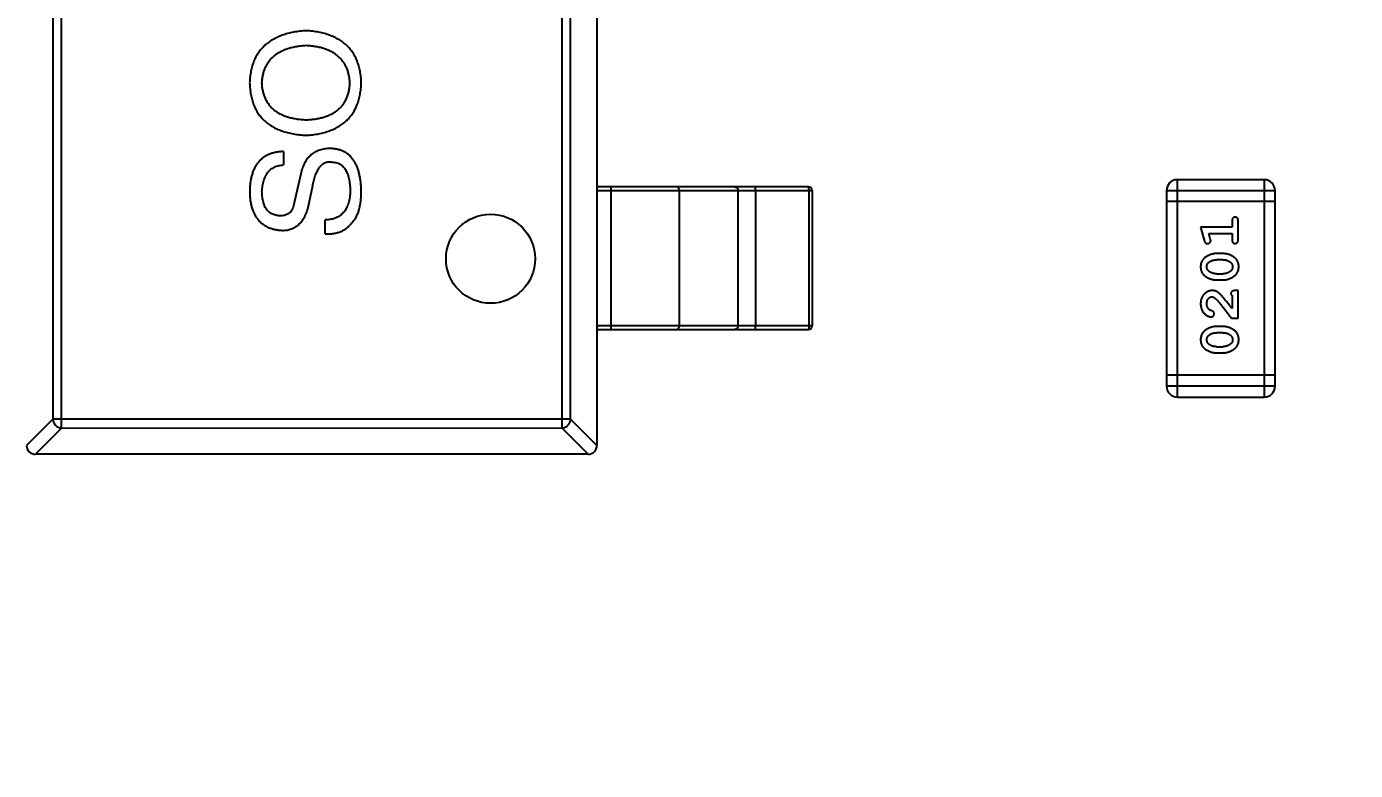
# Model space of a CAD drawing. Header units: millimetres. Extents: x 0 to 297, y 0 to 210.
# Drawn here: x 231.01 to 234.738, y 106.084 to 108.171 of the extents above; entities that cross this region are included whole.
import ezdxf

# ---------------------------------------------------------------- set-up
doc = ezdxf.new("R2010")
doc.units = ezdxf.units.MM
doc.header["$PDMODE"] = 3
doc.header["$PDSIZE"] = 8
doc.linetypes.add('solid', pattern=[0])
doc.layers.get('0').update_dxf_attribs({"linetype": 'CONTINUOUS'})
doc.layers.get('Defpoints').update_dxf_attribs({"linetype": 'CONTINUOUS'})
doc.layers.add('100', color=1, linetype='solid')
doc.styles.get("Standard").update_dxf_attribs({"font": 'txt', "width": 0.8})
doc.dimstyles.new('X0_5', dxfattribs={"dimscale": 0.5, "dimtxt": 2, "dimasz": 2, "dimexe": 1, "dimexo": 1, "dimgap": 0.5, "dimtad": 1, "dimtoh": 1, "dimzin": 0, "dimdsep": 46, "dimtxsty": 'STANDARD', "dimcen": 0, "dimclrd": 256, "dimclrt": 256, "dimadec": 0, "dimazin": 0, "dimtp": 0.1, "dimtm": 0.1, "dimtfac": 1, "dimtofl": 0, "dimtmove": 0, "dimatfit": 3, "dimfxl": 1, "dimtolj": 1, "dimtzin": 0, "dimarcsym": 0})

# ---------------------------------------------------------------- blocks, each defined once
blk = doc.blocks.new('*D11')
at = {"layer": '100', "color": 0, "lineweight": -2}
for p, q in [((231.8555, 141.871), (241.8371, 141.871)), ((231.8637, 81.871), (241.8371, 81.871))]:
    blk.add_line(p, q, dxfattribs=at)
at = {"layer": '100', "lineweight": -2}
blk.add_line((241.3371, 140.371), (241.3371, 83.371), dxfattribs=at)
at = {"layer": '100'}
for points in [[(241.5871, 140.371), (241.0871, 140.371), (241.3371, 141.871)], [(241.0871, 83.371), (241.5871, 83.371), (241.3371, 81.871)]]:
    blk.add_solid(points, dxfattribs=at)
at = {"layer": 'Defpoints', "color": 0}
for p in [(231.3555, 141.871), (231.3637, 81.871), (241.3371, 81.871)]:
    blk.add_point(p, dxfattribs=at)
at = {"layer": '100', "insert": (240.3371, 111.871), "char_height": 1.5, "attachment_point": 5, "rotation": 90}
blk.add_mtext('\\A1;60.00', dxfattribs=at)

msp = doc.modelspace()

# ---------------------------------------------------------------- linework, layer by layer
at = {"color": 7, "linetype": 'Continuous'}
for p, q in [((232.6101, 109.9461), (232.6104, 106.9961)), ((231.1088, 107.0447), (231.1084, 109.8971)), ((232.5117, 109.8972), (232.5121, 107.0449)), ((231.0839, 109.8725), (231.0842, 107.0692)), ((232.5366, 107.0694), (232.5362, 109.8727)), ((231.7313, 107.8203), (231.7313, 107.7826)), ((231.7805, 107.7613), (231.7609, 107.676)), ((231.8002, 107.6629), (231.8133, 107.7252)), ((234.4822, 107.7412), (234.2384, 107.7412)), ((234.2384, 107.1316), (234.2384, 107.7412)), ((234.4822, 107.7412), (234.4823, 107.1316)), ((233.2038, 107.7212), (232.6103, 107.7211)), ((232.6103, 107.7111), (233.2138, 107.7112)), ((232.6493, 107.7211), (232.6494, 107.3211)), ((232.842, 107.3311), (232.842, 107.7111)), ((233.0061, 107.3311), (233.006, 107.7111)), ((233.0548, 107.7111), (233.0549, 107.3311)), ((233.2043, 107.7112), (233.2043, 107.3312)), ((233.2138, 107.7112), (233.2138, 107.3312)), ((234.2079, 107.7107), (234.5127, 107.7107)), ((234.2079, 107.7107), (234.2079, 107.1621)), ((234.5127, 107.1621), (234.5127, 107.7107)), ((234.5127, 107.6803), (234.2079, 107.6802)), ((231.8477, 107.5891), (231.8477, 107.6285)), ((234.3918, 107.6252), (234.3918, 107.6079)), ((234.4091, 107.5733), (234.4091, 107.6252)), ((234.3918, 107.6079), (234.3037, 107.6079)), ((234.3037, 107.6079), (234.3135, 107.5713)), ((234.3268, 107.5906), (234.3918, 107.5906)), ((234.3309, 107.5755), (234.3268, 107.5906)), ((234.3918, 107.5906), (234.3918, 107.5733)), ((234.366, 107.5339), (234.3483, 107.5339)), ((234.3658, 107.5166), (234.3486, 107.5166)), ((234.3486, 107.4773), (234.3658, 107.4773)), ((234.3483, 107.46), (234.366, 107.46)), ((234.4091, 107.4301), (234.4012, 107.4301)), ((234.4091, 107.353), (234.4091, 107.4301)), ((234.3918, 107.4159), (234.3918, 107.3798)), ((234.3902, 107.353), (234.4091, 107.353)), ((233.2138, 107.3312), (232.6104, 107.3311)), ((232.6104, 107.3211), (233.2038, 107.3212)), ((234.3661, 107.3294), (234.3483, 107.3294)), ((234.3658, 107.3121), (234.3486, 107.3121)), ((234.3483, 107.2555), (234.3661, 107.2555)), ((234.3486, 107.2728), (234.3658, 107.2728)), ((234.5127, 107.1926), (234.2079, 107.1925)), ((234.5127, 107.1621), (234.2079, 107.1621)), ((234.2384, 107.1316), (234.4823, 107.1316)), ((231.0842, 107.0692), (231.0104, 106.9954)), ((232.5366, 107.0694), (231.0842, 107.0692)), ((232.6104, 106.9956), (232.5366, 107.0694)), ((231.035, 106.9709), (231.1088, 107.0447)), ((231.1088, 107.0447), (232.5121, 107.0449)), ((232.5121, 107.0449), (232.5859, 106.9711)), ((232.5854, 106.9711), (231.0354, 106.9709))]:
    msp.add_line(p, q, dxfattribs=at)
msp.add_circle((232.312, 107.5194), 0.125, dxfattribs=at)
for centre, radius, start, end in [((234.2384, 107.7107), 0.0305, 90.0074, 180.0074), ((234.4822, 107.7107), 0.0305, 0.0074, 90.0074), ((233.2038, 107.7112), 0.01, 0.0074, 90.0074), ((233.2038, 107.3312), 0.01, 270.0074, 0.0074), ((234.2384, 107.1621), 0.0305, 180.0074, 270.0074), ((234.4823, 107.1621), 0.0305, 270.0074, 0.0074), ((231.0354, 106.9959), 0.025, 180.0074, 270.0074), ((232.5854, 106.9961), 0.025, 270.0074, 0.0074)]:
    msp.add_arc(centre, radius, start, end, dxfattribs=at)
for points, knots in [([(231.7952, 108.1591), (231.789, 108.1586), (231.7768, 108.1577), (231.7593, 108.1549), (231.7429, 108.1512), (231.7277, 108.1465), (231.7136, 108.1409), (231.7007, 108.1342), (231.6889, 108.1265), (231.6783, 108.1179), (231.6689, 108.1082), (231.6606, 108.0976), (231.6536, 108.0859), (231.6477, 108.0733), (231.6431, 108.0596), (231.6395, 108.045), (231.6371, 108.0294), (231.6365, 108.0187), (231.6362, 108.0132)], [0, 0, 0, 0, 0.077567, 0.150676, 0.219857, 0.285465, 0.347921, 0.407823, 0.465422, 0.52175, 0.577087, 0.632521, 0.688224, 0.745558, 0.804966, 0.866649, 0.931596, 1, 1, 1, 1]), ([(231.9493, 108.0132), (231.949, 108.0187), (231.9485, 108.0295), (231.9461, 108.045), (231.9427, 108.0596), (231.9381, 108.0733), (231.9324, 108.0859), (231.9256, 108.0976), (231.9176, 108.1082), (231.9085, 108.1179), (231.8982, 108.1266), (231.8868, 108.1342), (231.8743, 108.1409), (231.8606, 108.1465), (231.8459, 108.1512), (231.83, 108.1549), (231.813, 108.1577), (231.8013, 108.1586), (231.7952, 108.1591)], [0, 0, 0, 0, 0.069543, 0.135551, 0.198218, 0.258467, 0.316451, 0.372703, 0.428457, 0.483848, 0.539952, 0.597251, 0.656588, 0.718448, 0.783219, 0.851581, 0.92366, 1, 1, 1, 1]), ([(231.6706, 108.0132), (231.671, 108.0172), (231.6717, 108.0249), (231.6739, 108.0362), (231.6768, 108.0467), (231.6807, 108.0566), (231.6854, 108.0657), (231.6911, 108.0741), (231.6976, 108.0818), (231.705, 108.0888), (231.7132, 108.095), (231.7224, 108.1004), (231.7324, 108.1053), (231.7433, 108.1093), (231.7551, 108.1126), (231.7677, 108.1152), (231.7811, 108.1172), (231.7904, 108.1178), (231.7952, 108.1181)], [0, 0, 0, 0, 0.066185, 0.128757, 0.188826, 0.247016, 0.303201, 0.358331, 0.413554, 0.469092, 0.525618, 0.584057, 0.64487, 0.708721, 0.775674, 0.846303, 0.920903, 1, 1, 1, 1]), ([(231.7952, 108.1181), (231.7999, 108.1178), (231.8089, 108.1171), (231.822, 108.1152), (231.8343, 108.1126), (231.8457, 108.1094), (231.8563, 108.1053), (231.866, 108.1005), (231.875, 108.095), (231.883, 108.0888), (231.8902, 108.0818), (231.8965, 108.0741), (231.902, 108.0657), (231.9068, 108.0566), (231.9105, 108.0468), (231.9134, 108.0362), (231.9156, 108.025), (231.9162, 108.0172), (231.9165, 108.0132)], [0, 0, 0, 0, 0.077942, 0.152007, 0.221727, 0.288073, 0.351, 0.411526, 0.469701, 0.526016, 0.581668, 0.637084, 0.692684, 0.749573, 0.808409, 0.869306, 0.932836, 1, 1, 1, 1]), ([(231.6362, 108.0132), (231.6365, 108.0075), (231.637, 107.9965), (231.6392, 107.9806), (231.6425, 107.9657), (231.6471, 107.9518), (231.6529, 107.9389), (231.6599, 107.927), (231.6681, 107.9161), (231.6775, 107.9064), (231.6881, 107.8976), (231.6999, 107.8899), (231.7129, 107.8832), (231.7271, 107.8777), (231.7424, 107.873), (231.759, 107.8695), (231.7767, 107.8669), (231.7889, 107.866), (231.7953, 107.8656)], [0, 0, 0, 0, 0.069152, 0.134813, 0.197211, 0.256568, 0.314021, 0.370015, 0.425333, 0.480469, 0.536197, 0.593559, 0.65308, 0.715045, 0.780396, 0.8495, 0.922535, 1, 1, 1, 1]), ([(231.7952, 107.9083), (231.7904, 107.9085), (231.781, 107.909), (231.7674, 107.9108), (231.7546, 107.9132), (231.7427, 107.9164), (231.7318, 107.9204), (231.7217, 107.9251), (231.7125, 107.9306), (231.7042, 107.9367), (231.6968, 107.9437), (231.6903, 107.9515), (231.6847, 107.9599), (231.6801, 107.9691), (231.6763, 107.9791), (231.6735, 107.9898), (231.6715, 108.0012), (231.6709, 108.0091), (231.6706, 108.0132)], [0, 0, 0, 0, 0.079527, 0.154518, 0.225493, 0.292262, 0.355914, 0.416367, 0.47473, 0.531171, 0.586124, 0.640791, 0.696133, 0.751962, 0.809861, 0.870342, 0.93333, 1, 1, 1, 1]), ([(231.9165, 108.0132), (231.9163, 108.0091), (231.9158, 108.0012), (231.9138, 107.9898), (231.911, 107.9791), (231.9074, 107.9691), (231.9028, 107.96), (231.8974, 107.9515), (231.8911, 107.9438), (231.8838, 107.9368), (231.8758, 107.9306), (231.8669, 107.9251), (231.857, 107.9205), (231.8464, 107.9164), (231.8348, 107.9132), (231.8224, 107.9108), (231.8091, 107.909), (231.7999, 107.9085), (231.7952, 107.9083)], [0, 0, 0, 0, 0.06765, 0.131591, 0.192902, 0.251442, 0.307964, 0.363592, 0.418442, 0.47374, 0.529963, 0.587768, 0.647917, 0.710953, 0.777434, 0.847168, 0.921622, 1, 1, 1, 1]), ([(231.7953, 107.8656), (231.8013, 107.8661), (231.813, 107.8671), (231.83, 107.8698), (231.8459, 107.8736), (231.8607, 107.8783), (231.8744, 107.884), (231.8869, 107.8907), (231.8983, 107.8985), (231.9085, 107.9073), (231.9176, 107.9171), (231.9256, 107.9278), (231.9324, 107.9396), (231.9382, 107.9524), (231.9427, 107.9662), (231.9461, 107.981), (231.9485, 107.9968), (231.949, 108.0076), (231.9493, 108.0132)], [0, 0, 0, 0, 0.075921, 0.147605, 0.21565, 0.280144, 0.341762, 0.400894, 0.458022, 0.514147, 0.569605, 0.625256, 0.681857, 0.740217, 0.800617, 0.86368, 0.930079, 1, 1, 1, 1]), ([(231.7313, 107.8203), (231.7275, 107.8201), (231.72, 107.8196), (231.7092, 107.8179), (231.6991, 107.8154), (231.6898, 107.812), (231.6811, 107.8077), (231.6733, 107.8025), (231.6662, 107.7965), (231.6598, 107.7896), (231.6543, 107.7818), (231.6494, 107.7732), (231.6453, 107.7637), (231.642, 107.7534), (231.6394, 107.7422), (231.6375, 107.7302), (231.6364, 107.7173), (231.6363, 107.7084), (231.6363, 107.7039)], [0, 0, 0, 0, 0.067746, 0.131468, 0.192012, 0.249947, 0.305924, 0.360562, 0.415062, 0.46941, 0.524967, 0.582613, 0.642659, 0.706195, 0.77304, 0.844305, 0.919608, 1, 1, 1, 1]), ([(231.8625, 107.8285), (231.8598, 107.8284), (231.8546, 107.8284), (231.8469, 107.8276), (231.8397, 107.8262), (231.8328, 107.8244), (231.8263, 107.8221), (231.8202, 107.8191), (231.8144, 107.8157), (231.8091, 107.8117), (231.8041, 107.8073), (231.7996, 107.8023), (231.7954, 107.7967), (231.7917, 107.7906), (231.7883, 107.784), (231.7852, 107.7769), (231.7826, 107.7693), (231.7812, 107.764), (231.7805, 107.7613)], [0, 0, 0, 0, 0.069111, 0.134881, 0.198727, 0.259407, 0.319007, 0.377056, 0.434317, 0.491571, 0.548636, 0.606792, 0.666243, 0.727818, 0.791484, 0.858071, 0.927249, 1, 1, 1, 1]), ([(231.9494, 107.7105), (231.9492, 107.7152), (231.9488, 107.7243), (231.9475, 107.7375), (231.9455, 107.7498), (231.9429, 107.7613), (231.9397, 107.7719), (231.9358, 107.7815), (231.9314, 107.7903), (231.9262, 107.7982), (231.9205, 107.8052), (231.914, 107.8113), (231.907, 107.8164), (231.8993, 107.8207), (231.891, 107.824), (231.882, 107.8265), (231.8725, 107.828), (231.8659, 107.8283), (231.8625, 107.8285)], [0, 0, 0, 0, 0.08539, 0.165926, 0.241159, 0.312046, 0.378904, 0.441563, 0.500906, 0.55769, 0.612, 0.665045, 0.717904, 0.770385, 0.824307, 0.880048, 0.938483, 1, 1, 1, 1]), ([(231.6707, 107.7071), (231.6709, 107.7101), (231.6712, 107.7157), (231.6722, 107.724), (231.6737, 107.7317), (231.6756, 107.7388), (231.6779, 107.7454), (231.6806, 107.7515), (231.6838, 107.7571), (231.6874, 107.7621), (231.6914, 107.7666), (231.6959, 107.7705), (231.7007, 107.774), (231.706, 107.7767), (231.7117, 107.7791), (231.7179, 107.7808), (231.7245, 107.782), (231.729, 107.7824), (231.7313, 107.7826)], [0, 0, 0, 0, 0.080942, 0.15724, 0.229821, 0.297692, 0.36242, 0.423911, 0.482196, 0.539298, 0.594482, 0.64892, 0.70322, 0.758404, 0.815258, 0.874182, 0.93522, 1, 1, 1, 1]), ([(231.8133, 107.7252), (231.8139, 107.7281), (231.815, 107.7337), (231.8169, 107.7418), (231.8191, 107.7493), (231.8215, 107.7562), (231.8241, 107.7625), (231.8269, 107.7681), (231.83, 107.7732), (231.8332, 107.7776), (231.8367, 107.7814), (231.8404, 107.7847), (231.8444, 107.7873), (231.8486, 107.7892), (231.853, 107.7906), (231.8576, 107.7913), (231.8625, 107.7914), (231.8657, 107.791), (231.8674, 107.7908)], [0, 0, 0, 0, 0.0932, 0.181198, 0.26306, 0.339627, 0.41092, 0.477479, 0.538825, 0.596824, 0.650619, 0.702235, 0.751666, 0.79967, 0.847759, 0.896274, 0.946739, 1, 1, 1, 1]), ([(231.8674, 107.7908), (231.8694, 107.7907), (231.8733, 107.7905), (231.8789, 107.7892), (231.8842, 107.7876), (231.8891, 107.7852), (231.8936, 107.7823), (231.8977, 107.7787), (231.9015, 107.7746), (231.9048, 107.7698), (231.9079, 107.7645), (231.9105, 107.7585), (231.9127, 107.752), (231.9146, 107.7448), (231.916, 107.7371), (231.9172, 107.7287), (231.918, 107.7198), (231.9181, 107.7136), (231.9182, 107.7105)], [0, 0, 0, 0, 0.05617, 0.109836, 0.161504, 0.212099, 0.262487, 0.313111, 0.36568, 0.419737, 0.477556, 0.53817, 0.603387, 0.672532, 0.746929, 0.825941, 0.910245, 1, 1, 1, 1]), ([(231.6363, 107.7039), (231.6364, 107.6998), (231.6368, 107.692), (231.6382, 107.6805), (231.6403, 107.6699), (231.643, 107.6599), (231.6465, 107.6507), (231.6505, 107.6423), (231.6553, 107.6346), (231.6607, 107.6276), (231.6668, 107.6214), (231.6736, 107.6158), (231.6811, 107.6112), (231.6892, 107.6071), (231.698, 107.6039), (231.7074, 107.6015), (231.7175, 107.5997), (231.7245, 107.5992), (231.7281, 107.599)], [0, 0, 0, 0, 0.077604, 0.150579, 0.220083, 0.285578, 0.347594, 0.407359, 0.464757, 0.520774, 0.5761, 0.631449, 0.687327, 0.744836, 0.804268, 0.865895, 0.931164, 1, 1, 1, 1]), ([(231.7232, 107.6399), (231.7211, 107.64), (231.7171, 107.6401), (231.7113, 107.6408), (231.7059, 107.6422), (231.7008, 107.644), (231.6961, 107.6464), (231.6919, 107.6493), (231.688, 107.6528), (231.6845, 107.6567), (231.6814, 107.6612), (231.6787, 107.6662), (231.6764, 107.6718), (231.6744, 107.6778), (231.673, 107.6845), (231.6717, 107.6915), (231.671, 107.6992), (231.6708, 107.7044), (231.6707, 107.7071)], [0, 0, 0, 0, 0.06343, 0.124222, 0.181144, 0.236526, 0.290131, 0.343393, 0.396288, 0.450954, 0.506479, 0.565175, 0.627059, 0.692946, 0.76251, 0.836996, 0.915797, 1, 1, 1, 1]), ([(231.9182, 107.7105), (231.9181, 107.7072), (231.9179, 107.7009), (231.9169, 107.6918), (231.9154, 107.6832), (231.9133, 107.6753), (231.9108, 107.668), (231.9077, 107.6613), (231.9041, 107.6552), (231.8999, 107.6497), (231.8952, 107.6449), (231.89, 107.6407), (231.8843, 107.637), (231.8779, 107.6341), (231.8711, 107.6317), (231.8638, 107.63), (231.8559, 107.6288), (231.8505, 107.6286), (231.8477, 107.6285)], [0, 0, 0, 0, 0.079335, 0.15404, 0.224955, 0.291021, 0.353982, 0.414027, 0.47178, 0.527247, 0.581879, 0.636096, 0.691322, 0.747597, 0.806328, 0.867466, 0.932039, 1, 1, 1, 1]), ([(231.9232, 107.6203), (231.9253, 107.6226), (231.9296, 107.6274), (231.9349, 107.6359), (231.9394, 107.6454), (231.9431, 107.6562), (231.9459, 107.6681), (231.9479, 107.6812), (231.9491, 107.6954), (231.9493, 107.7053), (231.9494, 107.7105)], [0, 0, 0, 0, 0.09804, 0.200818, 0.309803, 0.427378, 0.554601, 0.691373, 0.839613, 1, 1, 1, 1]), ([(232.842, 107.7111), (232.842, 107.7124), (232.8415, 107.715), (232.8394, 107.7183), (232.8363, 107.7206), (232.8338, 107.7211), (232.8326, 107.7211)], [0, 0, 0, 0, 0.257168, 0.51015, 0.757191, 1, 1, 1, 1]), ([(232.9966, 107.7211), (232.9978, 107.7211), (233.0003, 107.7206), (233.0035, 107.7184), (233.0055, 107.715), (233.006, 107.7124), (233.006, 107.7111)], [0, 0, 0, 0, 0.242809, 0.48985, 0.742832, 1, 1, 1, 1]), ([(233.0548, 107.7111), (233.0548, 107.7118), (233.0548, 107.7131), (233.0548, 107.7149), (233.0547, 107.7166), (233.0547, 107.7181), (233.0546, 107.7192), (233.0545, 107.7199), (233.0545, 107.7204), (233.0545, 107.7207), (233.0544, 107.7209), (233.0544, 107.7211), (233.0543, 107.7211), (233.0543, 107.7211)], [0, 0, 0, 0, 0.193982, 0.380895, 0.552978, 0.703873, 0.827913, 0.878295, 0.920312, 0.953571, 0.977793, 0.992993, 1, 1, 1, 1]), ([(233.2038, 107.7212), (233.2038, 107.7212), (233.2038, 107.7211), (233.2039, 107.7209), (233.2039, 107.7207), (233.204, 107.7204), (233.204, 107.72), (233.2041, 107.7192), (233.2041, 107.7181), (233.2042, 107.7166), (233.2042, 107.7149), (233.2043, 107.7131), (233.2043, 107.7118), (233.2043, 107.7112)], [0, 0, 0, 0, 0.007007, 0.022207, 0.046429, 0.079688, 0.121705, 0.172087, 0.296127, 0.447022, 0.619105, 0.806018, 1, 1, 1, 1]), ([(231.7609, 107.676), (231.7604, 107.6732), (231.7595, 107.6678), (231.7569, 107.6604), (231.7536, 107.654), (231.7491, 107.6489), (231.7439, 107.6448), (231.7377, 107.6419), (231.7307, 107.6402), (231.7258, 107.64), (231.7232, 107.6399)], [0, 0, 0, 0, 0.148023, 0.281917, 0.403558, 0.517739, 0.629599, 0.744162, 0.865862, 1, 1, 1, 1]), ([(231.7281, 107.599), (231.7303, 107.599), (231.7346, 107.5991), (231.741, 107.5998), (231.747, 107.6011), (231.7529, 107.6029), (231.7584, 107.6051), (231.7637, 107.6079), (231.7686, 107.6112), (231.7732, 107.6149), (231.7776, 107.6192), (231.7818, 107.6239), (231.7855, 107.6292), (231.789, 107.635), (231.7923, 107.6412), (231.7952, 107.648), (231.798, 107.6552), (231.7994, 107.6603), (231.8002, 107.6629)], [0, 0, 0, 0, 0.063238, 0.123934, 0.183175, 0.240763, 0.297716, 0.35399, 0.41043, 0.466931, 0.525151, 0.585145, 0.647083, 0.711121, 0.778546, 0.84866, 0.922421, 1, 1, 1, 1]), ([(231.8477, 107.5891), (231.8518, 107.5891), (231.8598, 107.589), (231.8713, 107.5903), (231.8821, 107.5924), (231.892, 107.5959), (231.9011, 107.6003), (231.9093, 107.6059), (231.9168, 107.6125), (231.921, 107.6177), (231.9232, 107.6203)], [0, 0, 0, 0, 0.144278, 0.280018, 0.408467, 0.530887, 0.648749, 0.76463, 0.881475, 1, 1, 1, 1]), ([(234.4004, 107.6362), (234.3998, 107.6362), (234.3986, 107.6361), (234.3969, 107.6356), (234.3954, 107.6348), (234.3941, 107.6336), (234.393, 107.632), (234.3923, 107.6301), (234.3918, 107.6278), (234.3918, 107.6261), (234.3918, 107.6252)], [0, 0, 0, 0, 0.11517, 0.223509, 0.328254, 0.438012, 0.553651, 0.682263, 0.830856, 1, 1, 1, 1]), ([(234.4091, 107.6252), (234.409, 107.6261), (234.409, 107.6278), (234.4085, 107.6301), (234.4078, 107.632), (234.4067, 107.6336), (234.4054, 107.6348), (234.4039, 107.6356), (234.4022, 107.6361), (234.401, 107.6362), (234.4004, 107.6362)], [0, 0, 0, 0, 0.169012, 0.317488, 0.445429, 0.560977, 0.67065, 0.776666, 0.88492, 1, 1, 1, 1]), ([(234.332, 107.5701), (234.332, 107.5705), (234.3319, 107.5712), (234.3317, 107.5725), (234.3314, 107.5739), (234.3311, 107.575), (234.3309, 107.5755)], [0, 0, 0, 0, 0.183151, 0.413144, 0.682305, 1, 1, 1, 1]), ([(234.3135, 107.5713), (234.3138, 107.5704), (234.3143, 107.5689), (234.3151, 107.5668), (234.316, 107.5652), (234.3171, 107.564), (234.3182, 107.5632), (234.3196, 107.5626), (234.3211, 107.5623), (234.3222, 107.5623), (234.3227, 107.5622)], [0, 0, 0, 0, 0.187321, 0.344927, 0.475328, 0.579604, 0.674244, 0.773631, 0.882025, 1, 1, 1, 1]), ([(234.3227, 107.5622), (234.3233, 107.5623), (234.3246, 107.5623), (234.3263, 107.5628), (234.3279, 107.5635), (234.3293, 107.5645), (234.3305, 107.5657), (234.3314, 107.5671), (234.3319, 107.5686), (234.3319, 107.5696), (234.332, 107.5701)], [0, 0, 0, 0, 0.138815, 0.27042, 0.39836, 0.52875, 0.654955, 0.771147, 0.884581, 1, 1, 1, 1]), ([(234.3918, 107.5733), (234.3918, 107.5724), (234.3918, 107.5707), (234.3923, 107.5684), (234.393, 107.5664), (234.3941, 107.5648), (234.3955, 107.5637), (234.3969, 107.5629), (234.3986, 107.5623), (234.3998, 107.5623), (234.4004, 107.5623)], [0, 0, 0, 0, 0.169102, 0.317658, 0.446239, 0.563118, 0.671828, 0.776546, 0.884858, 1, 1, 1, 1]), ([(234.4004, 107.5623), (234.401, 107.5623), (234.4022, 107.5623), (234.4039, 107.5629), (234.4054, 107.5637), (234.4067, 107.5648), (234.4078, 107.5664), (234.4085, 107.5684), (234.409, 107.5707), (234.409, 107.5724), (234.4091, 107.5733)], [0, 0, 0, 0, 0.115051, 0.223278, 0.329269, 0.437893, 0.554681, 0.682591, 0.83103, 1, 1, 1, 1]), ([(234.3483, 107.5339), (234.3472, 107.5339), (234.3451, 107.5339), (234.3419, 107.5336), (234.3387, 107.533), (234.3356, 107.5324), (234.3326, 107.5314), (234.3296, 107.5303), (234.3266, 107.529), (234.3237, 107.5275), (234.321, 107.5259), (234.3184, 107.5243), (234.3161, 107.5227), (234.314, 107.521), (234.3122, 107.5193), (234.3105, 107.5176), (234.3091, 107.5158), (234.3075, 107.5135), (234.3059, 107.5103), (234.3046, 107.5061), (234.3038, 107.5016), (234.3037, 107.4984), (234.3037, 107.4968)], [0, 0, 0, 0, 0.049855, 0.099516, 0.148482, 0.19758, 0.246804, 0.296268, 0.346517, 0.397047, 0.446826, 0.49336, 0.537801, 0.579207, 0.617974, 0.654833, 0.689171, 0.722088, 0.786392, 0.853518, 0.924186, 1, 1, 1, 1]), ([(234.321, 107.4969), (234.321, 107.4975), (234.321, 107.4988), (234.3213, 107.5006), (234.3217, 107.5023), (234.3223, 107.5039), (234.323, 107.5053), (234.3239, 107.5067), (234.325, 107.508), (234.3258, 107.5087), (234.3263, 107.5091)], [0, 0, 0, 0, 0.138115, 0.270177, 0.397547, 0.520057, 0.63869, 0.757499, 0.878226, 1, 1, 1, 1]), ([(234.3263, 107.5091), (234.3271, 107.5097), (234.3287, 107.5109), (234.3312, 107.5124), (234.3338, 107.5137), (234.3366, 107.5148), (234.3394, 107.5156), (234.3424, 107.5162), (234.3454, 107.5166), (234.3475, 107.5166), (234.3486, 107.5166)], [0, 0, 0, 0, 0.125331, 0.248948, 0.371201, 0.494032, 0.616811, 0.742104, 0.868849, 1, 1, 1, 1]), ([(234.3658, 107.5166), (234.3668, 107.5166), (234.3689, 107.5165), (234.372, 107.5162), (234.3749, 107.5157), (234.3777, 107.5148), (234.3804, 107.5139), (234.3829, 107.5126), (234.3853, 107.5111), (234.3868, 107.51), (234.3875, 107.5094)], [0, 0, 0, 0, 0.135449, 0.266263, 0.393429, 0.516942, 0.639128, 0.758779, 0.879341, 1, 1, 1, 1]), ([(234.4106, 107.497), (234.4106, 107.4985), (234.4105, 107.5013), (234.4098, 107.5054), (234.4087, 107.5092), (234.4071, 107.5128), (234.4051, 107.5161), (234.4026, 107.5192), (234.3996, 107.522), (234.3962, 107.5244), (234.3926, 107.5266), (234.389, 107.5286), (234.3852, 107.5302), (234.3815, 107.5316), (234.3777, 107.5326), (234.3738, 107.5334), (234.3699, 107.5338), (234.3673, 107.5339), (234.366, 107.5339)], [0, 0, 0, 0, 0.067217, 0.131051, 0.19272, 0.252824, 0.312745, 0.373449, 0.436041, 0.501494, 0.567761, 0.632087, 0.695096, 0.757109, 0.817993, 0.878657, 0.939311, 1, 1, 1, 1]), ([(234.3875, 107.5094), (234.388, 107.509), (234.3889, 107.5082), (234.3901, 107.5068), (234.3911, 107.5054), (234.3919, 107.5039), (234.3926, 107.5023), (234.393, 107.5007), (234.3933, 107.4989), (234.3933, 107.4977), (234.3933, 107.4971)], [0, 0, 0, 0, 0.129853, 0.25607, 0.380154, 0.49978, 0.62208, 0.743277, 0.868791, 1, 1, 1, 1]), ([(234.3037, 107.4968), (234.3037, 107.4953), (234.3038, 107.4925), (234.3045, 107.4885), (234.3056, 107.4846), (234.3072, 107.481), (234.3093, 107.4777), (234.3118, 107.4747), (234.3147, 107.4719), (234.3181, 107.4694), (234.3217, 107.4672), (234.3254, 107.4653), (234.3291, 107.4637), (234.3329, 107.4623), (234.3367, 107.4613), (234.3405, 107.4605), (234.3444, 107.4601), (234.347, 107.46), (234.3483, 107.46)], [0, 0, 0, 0, 0.06692, 0.130834, 0.19258, 0.252759, 0.312631, 0.373411, 0.436359, 0.501894, 0.568244, 0.632472, 0.69556, 0.757163, 0.818592, 0.878885, 0.939235, 1, 1, 1, 1]), ([(234.3268, 107.4845), (234.3263, 107.485), (234.3254, 107.4858), (234.3242, 107.4871), (234.3232, 107.4885), (234.3224, 107.49), (234.3218, 107.4916), (234.3213, 107.4933), (234.321, 107.4951), (234.321, 107.4963), (234.321, 107.4969)], [0, 0, 0, 0, 0.13042, 0.256046, 0.378133, 0.498725, 0.620452, 0.742761, 0.869406, 1, 1, 1, 1]), ([(234.3486, 107.4773), (234.3475, 107.4773), (234.3454, 107.4774), (234.3424, 107.4777), (234.3394, 107.4783), (234.3366, 107.4791), (234.3339, 107.4801), (234.3314, 107.4813), (234.329, 107.4828), (234.3275, 107.484), (234.3268, 107.4845)], [0, 0, 0, 0, 0.135446, 0.266257, 0.393419, 0.517936, 0.639137, 0.758785, 0.879345, 1, 1, 1, 1]), ([(234.3881, 107.4849), (234.3873, 107.4843), (234.3857, 107.4831), (234.3831, 107.4816), (234.3805, 107.4802), (234.3778, 107.4792), (234.3749, 107.4783), (234.372, 107.4777), (234.3689, 107.4774), (234.3668, 107.4773), (234.3658, 107.4773)], [0, 0, 0, 0, 0.124927, 0.248361, 0.370889, 0.492583, 0.61616, 0.741472, 0.869044, 1, 1, 1, 1]), ([(234.366, 107.46), (234.3671, 107.46), (234.3692, 107.46), (234.3724, 107.4604), (234.3755, 107.4608), (234.3786, 107.4615), (234.3817, 107.4624), (234.3847, 107.4636), (234.3876, 107.4648), (234.3905, 107.4663), (234.3933, 107.4679), (234.3958, 107.4695), (234.3981, 107.4711), (234.4002, 107.4728), (234.4021, 107.4745), (234.4037, 107.4762), (234.4052, 107.4779), (234.4068, 107.4803), (234.4084, 107.4835), (234.4097, 107.4876), (234.4105, 107.4922), (234.4106, 107.4954), (234.4106, 107.497)], [0, 0, 0, 0, 0.049886, 0.09882, 0.148132, 0.19689, 0.246038, 0.295176, 0.345305, 0.395692, 0.445312, 0.491875, 0.535813, 0.577009, 0.616081, 0.652689, 0.687585, 0.720206, 0.785062, 0.85223, 0.923759, 1, 1, 1, 1]), ([(234.3933, 107.4971), (234.3933, 107.4964), (234.3933, 107.4952), (234.3931, 107.4934), (234.3926, 107.4917), (234.3921, 107.4901), (234.3913, 107.4886), (234.3904, 107.4873), (234.3893, 107.486), (234.3885, 107.4853), (234.3881, 107.4849)], [0, 0, 0, 0, 0.139844, 0.271849, 0.399162, 0.521619, 0.6402, 0.758957, 0.87828, 1, 1, 1, 1]), ([(234.3364, 107.4301), (234.3353, 107.4301), (234.3331, 107.43), (234.3299, 107.4295), (234.3268, 107.4287), (234.3238, 107.4276), (234.321, 107.4261), (234.3183, 107.4243), (234.3157, 107.4222), (234.3132, 107.4198), (234.311, 107.4172), (234.309, 107.4143), (234.3074, 107.4113), (234.306, 107.4081), (234.305, 107.4047), (234.3042, 107.4011), (234.3038, 107.3973), (234.3037, 107.3947), (234.3037, 107.3934)], [0, 0, 0, 0, 0.060981, 0.120256, 0.178148, 0.236115, 0.293993, 0.352864, 0.413358, 0.476056, 0.539296, 0.602396, 0.665116, 0.728325, 0.792919, 0.859317, 0.928302, 1, 1, 1, 1]), ([(234.3647, 107.4133), (234.364, 107.4142), (234.3625, 107.4159), (234.3603, 107.4183), (234.3582, 107.4204), (234.3562, 107.4223), (234.3543, 107.4239), (234.3525, 107.4252), (234.3509, 107.4264), (234.3488, 107.4275), (234.3463, 107.4285), (234.3431, 107.4295), (234.3398, 107.43), (234.3376, 107.4301), (234.3364, 107.4301)], [0, 0, 0, 0, 0.103002, 0.197728, 0.285279, 0.365235, 0.437224, 0.502446, 0.560545, 0.611446, 0.707576, 0.80349, 0.900532, 1, 1, 1, 1]), ([(234.4012, 107.4301), (234.4001, 107.4301), (234.3982, 107.43), (234.3955, 107.4296), (234.3932, 107.4289), (234.3915, 107.4279), (234.3902, 107.4266), (234.3893, 107.425), (234.3887, 107.4233), (234.3887, 107.4221), (234.3886, 107.4215)], [0, 0, 0, 0, 0.1844, 0.34094, 0.473574, 0.586824, 0.690029, 0.789175, 0.890445, 1, 1, 1, 1]), ([(234.3037, 107.3934), (234.3037, 107.3917), (234.3039, 107.3884), (234.3047, 107.3834), (234.3062, 107.3787), (234.3081, 107.3742), (234.3106, 107.37), (234.3134, 107.3664), (234.3167, 107.3633), (234.3203, 107.3607), (234.3238, 107.3588), (234.3271, 107.3573), (234.3302, 107.3564), (234.3321, 107.3562), (234.333, 107.3562)], [0, 0, 0, 0, 0.098286, 0.193983, 0.289056, 0.384352, 0.477435, 0.566197, 0.652355, 0.737986, 0.818188, 0.887401, 0.94802, 1, 1, 1, 1]), ([(234.321, 107.3933), (234.321, 107.3947), (234.3211, 107.3974), (234.322, 107.4012), (234.3233, 107.4046), (234.3253, 107.4075), (234.3275, 107.4098), (234.33, 107.4115), (234.3327, 107.4126), (234.3346, 107.4127), (234.3355, 107.4128)], [0, 0, 0, 0, 0.156344, 0.299348, 0.4327, 0.561, 0.682299, 0.791883, 0.89611, 1, 1, 1, 1]), ([(234.3264, 107.3784), (234.3259, 107.3789), (234.3251, 107.3799), (234.324, 107.3816), (234.3231, 107.3833), (234.3223, 107.3851), (234.3217, 107.387), (234.3213, 107.389), (234.321, 107.3911), (234.321, 107.3926), (234.321, 107.3933)], [0, 0, 0, 0, 0.121873, 0.243139, 0.363336, 0.485133, 0.607572, 0.734701, 0.864814, 1, 1, 1, 1]), ([(234.3355, 107.4128), (234.3363, 107.4127), (234.3379, 107.4126), (234.3404, 107.4116), (234.3429, 107.4101), (234.3444, 107.4087), (234.3452, 107.408)], [0, 0, 0, 0, 0.212836, 0.442809, 0.70317, 1, 1, 1, 1]), ([(234.3452, 107.408), (234.3457, 107.4076), (234.3467, 107.4066), (234.3482, 107.405), (234.3499, 107.4031), (234.3519, 107.401), (234.354, 107.3985), (234.3563, 107.3958), (234.3588, 107.3928), (234.3616, 107.3895), (234.3645, 107.3859), (234.3676, 107.382), (234.3709, 107.3779), (234.3744, 107.3735), (234.378, 107.3687), (234.3819, 107.3637), (234.386, 107.3585), (234.3888, 107.3549), (234.3902, 107.353)], [0, 0, 0, 0, 0.026647, 0.057942, 0.094152, 0.134806, 0.180631, 0.231142, 0.286385, 0.346321, 0.411439, 0.481035, 0.555329, 0.634592, 0.718826, 0.807759, 0.901393, 1, 1, 1, 1]), ([(234.3918, 107.3798), (234.3902, 107.3818), (234.3872, 107.3856), (234.3829, 107.3911), (234.379, 107.396), (234.3754, 107.4005), (234.3722, 107.4044), (234.3694, 107.4079), (234.367, 107.4108), (234.3654, 107.4125), (234.3647, 107.4133)], [0, 0, 0, 0, 0.176662, 0.337826, 0.484741, 0.617764, 0.73494, 0.837793, 0.926412, 1, 1, 1, 1]), ([(234.3886, 107.4215), (234.3887, 107.421), (234.3888, 107.4201), (234.3894, 107.4187), (234.3904, 107.4173), (234.3913, 107.4164), (234.3918, 107.4159)], [0, 0, 0, 0, 0.20611, 0.432681, 0.695597, 1, 1, 1, 1]), ([(234.3349, 107.3735), (234.334, 107.3738), (234.3323, 107.3744), (234.33, 107.3756), (234.328, 107.3769), (234.3269, 107.3779), (234.3264, 107.3784)], [0, 0, 0, 0, 0.285518, 0.544185, 0.781367, 1, 1, 1, 1]), ([(234.333, 107.3562), (234.3336, 107.3562), (234.3346, 107.3563), (234.3362, 107.3568), (234.3376, 107.3576), (234.339, 107.3587), (234.3401, 107.3601), (234.3408, 107.3616), (234.3414, 107.3633), (234.3414, 107.3644), (234.3414, 107.365)], [0, 0, 0, 0, 0.120856, 0.239483, 0.360995, 0.490166, 0.620982, 0.746416, 0.870253, 1, 1, 1, 1]), ([(234.3414, 107.365), (234.3414, 107.3655), (234.3414, 107.3664), (234.3411, 107.3678), (234.3406, 107.3691), (234.34, 107.3702), (234.3391, 107.3712), (234.3379, 107.3721), (234.3365, 107.3729), (234.3354, 107.3733), (234.3349, 107.3735)], [0, 0, 0, 0, 0.127347, 0.246131, 0.359406, 0.470543, 0.586092, 0.711469, 0.847022, 1, 1, 1, 1]), ([(232.8326, 107.3211), (232.8338, 107.3211), (232.8363, 107.3216), (232.8395, 107.3239), (232.8415, 107.3272), (232.842, 107.3298), (232.842, 107.3311)], [0, 0, 0, 0, 0.242809, 0.48985, 0.742832, 1, 1, 1, 1]), ([(233.0061, 107.3311), (233.0061, 107.3298), (233.0056, 107.3272), (233.0035, 107.3239), (233.0004, 107.3217), (232.9979, 107.3211), (232.9967, 107.3211)], [0, 0, 0, 0, 0.257168, 0.51015, 0.757191, 1, 1, 1, 1]), ([(233.0543, 107.3211), (233.0544, 107.3211), (233.0544, 107.3212), (233.0545, 107.3214), (233.0545, 107.3216), (233.0545, 107.3219), (233.0546, 107.3223), (233.0547, 107.3231), (233.0547, 107.3242), (233.0548, 107.3257), (233.0548, 107.3274), (233.0549, 107.3292), (233.0549, 107.3305), (233.0549, 107.3311)], [0, 0, 0, 0, 0.007007, 0.022207, 0.046429, 0.079688, 0.121705, 0.172087, 0.296127, 0.447022, 0.619105, 0.806018, 1, 1, 1, 1]), ([(233.2043, 107.3312), (233.2043, 107.3305), (233.2043, 107.3292), (233.2043, 107.3274), (233.2043, 107.3257), (233.2042, 107.3242), (233.2041, 107.3231), (233.2041, 107.3224), (233.204, 107.3219), (233.204, 107.3216), (233.2039, 107.3214), (233.2039, 107.3212), (233.2038, 107.3212), (233.2038, 107.3212)], [0, 0, 0, 0, 0.193982, 0.380895, 0.552978, 0.703873, 0.827913, 0.878295, 0.920312, 0.953571, 0.977793, 0.992993, 1, 1, 1, 1]), ([(234.3483, 107.3294), (234.3472, 107.3294), (234.3451, 107.3294), (234.3419, 107.3291), (234.3388, 107.3285), (234.3357, 107.3279), (234.3326, 107.3269), (234.3296, 107.3258), (234.3266, 107.3245), (234.3238, 107.323), (234.321, 107.3214), (234.3185, 107.3198), (234.3161, 107.3181), (234.314, 107.3165), (234.3122, 107.3148), (234.3105, 107.3131), (234.3091, 107.3113), (234.3076, 107.309), (234.306, 107.3058), (234.3046, 107.3016), (234.3038, 107.2971), (234.3037, 107.2939), (234.3037, 107.2923)], [0, 0, 0, 0, 0.049855, 0.099516, 0.148482, 0.19758, 0.246804, 0.296268, 0.346517, 0.397047, 0.446826, 0.49336, 0.537801, 0.579207, 0.617974, 0.654833, 0.689171, 0.722088, 0.786392, 0.853518, 0.924186, 1, 1, 1, 1]), ([(234.4107, 107.2925), (234.4106, 107.294), (234.4106, 107.2968), (234.4098, 107.3009), (234.4087, 107.3047), (234.4071, 107.3083), (234.4051, 107.3116), (234.4026, 107.3147), (234.3996, 107.3175), (234.3963, 107.3199), (234.3927, 107.3221), (234.389, 107.3241), (234.3853, 107.3257), (234.3815, 107.3271), (234.3777, 107.3281), (234.3739, 107.3289), (234.37, 107.3293), (234.3674, 107.3294), (234.3661, 107.3294)], [0, 0, 0, 0, 0.067217, 0.131051, 0.19272, 0.252824, 0.312745, 0.373449, 0.436041, 0.501494, 0.567761, 0.632087, 0.695096, 0.757109, 0.817993, 0.878657, 0.939311, 1, 1, 1, 1]), ([(234.3037, 107.2923), (234.3037, 107.2908), (234.3038, 107.288), (234.3045, 107.2839), (234.3056, 107.2801), (234.3072, 107.2765), (234.3093, 107.2732), (234.3118, 107.2702), (234.3148, 107.2674), (234.3182, 107.2649), (234.3218, 107.2627), (234.3254, 107.2608), (234.3291, 107.2591), (234.3329, 107.2578), (234.3367, 107.2568), (234.3405, 107.256), (234.3444, 107.2556), (234.347, 107.2555), (234.3483, 107.2555)], [0, 0, 0, 0, 0.06692, 0.130834, 0.19258, 0.252759, 0.312631, 0.373411, 0.436359, 0.501894, 0.568244, 0.632472, 0.69556, 0.757163, 0.818592, 0.878885, 0.939235, 1, 1, 1, 1]), ([(234.321, 107.2924), (234.321, 107.293), (234.321, 107.2943), (234.3213, 107.2961), (234.3217, 107.2978), (234.3223, 107.2993), (234.323, 107.3008), (234.324, 107.3022), (234.325, 107.3034), (234.3259, 107.3042), (234.3263, 107.3045)], [0, 0, 0, 0, 0.138115, 0.270177, 0.397547, 0.520057, 0.63869, 0.757499, 0.878226, 1, 1, 1, 1]), ([(234.3268, 107.28), (234.3263, 107.2804), (234.3254, 107.2812), (234.3243, 107.2826), (234.3232, 107.284), (234.3224, 107.2855), (234.3218, 107.2871), (234.3213, 107.2888), (234.3211, 107.2906), (234.321, 107.2918), (234.321, 107.2924)], [0, 0, 0, 0, 0.13042, 0.256046, 0.378133, 0.498725, 0.620452, 0.742761, 0.869406, 1, 1, 1, 1]), ([(234.3263, 107.3045), (234.3271, 107.3051), (234.3287, 107.3063), (234.3312, 107.3079), (234.3339, 107.3092), (234.3366, 107.3103), (234.3395, 107.3111), (234.3424, 107.3117), (234.3455, 107.312), (234.3475, 107.3121), (234.3486, 107.3121)], [0, 0, 0, 0, 0.125331, 0.248948, 0.371201, 0.494032, 0.616811, 0.742104, 0.868849, 1, 1, 1, 1]), ([(234.3486, 107.2728), (234.3475, 107.2728), (234.3454, 107.2729), (234.3424, 107.2732), (234.3395, 107.2737), (234.3367, 107.2746), (234.334, 107.2756), (234.3315, 107.2768), (234.329, 107.2783), (234.3275, 107.2795), (234.3268, 107.28)], [0, 0, 0, 0, 0.135446, 0.266257, 0.393419, 0.517936, 0.639137, 0.758785, 0.879345, 1, 1, 1, 1]), ([(234.3658, 107.3121), (234.3668, 107.3121), (234.3689, 107.312), (234.372, 107.3117), (234.3749, 107.3112), (234.3777, 107.3103), (234.3804, 107.3094), (234.3829, 107.3081), (234.3853, 107.3066), (234.3868, 107.3054), (234.3876, 107.3049)], [0, 0, 0, 0, 0.135449, 0.266263, 0.393429, 0.516942, 0.639128, 0.758779, 0.879341, 1, 1, 1, 1]), ([(234.3881, 107.2804), (234.3873, 107.2798), (234.3857, 107.2786), (234.3832, 107.2771), (234.3805, 107.2757), (234.3778, 107.2747), (234.3749, 107.2738), (234.372, 107.2732), (234.3689, 107.2729), (234.3668, 107.2728), (234.3658, 107.2728)], [0, 0, 0, 0, 0.124927, 0.248361, 0.370889, 0.492583, 0.61616, 0.741472, 0.869044, 1, 1, 1, 1]), ([(234.3661, 107.2555), (234.3671, 107.2555), (234.3693, 107.2555), (234.3724, 107.2558), (234.3756, 107.2563), (234.3787, 107.257), (234.3817, 107.2579), (234.3847, 107.259), (234.3877, 107.2603), (234.3905, 107.2618), (234.3933, 107.2633), (234.3958, 107.265), (234.3981, 107.2666), (234.4002, 107.2683), (234.4021, 107.27), (234.4038, 107.2717), (234.4052, 107.2734), (234.4068, 107.2758), (234.4084, 107.2789), (234.4097, 107.2831), (234.4105, 107.2877), (234.4106, 107.2909), (234.4107, 107.2925)], [0, 0, 0, 0, 0.049886, 0.09882, 0.148132, 0.19689, 0.246038, 0.295176, 0.345305, 0.395692, 0.445312, 0.491875, 0.535813, 0.577009, 0.616081, 0.652689, 0.687585, 0.720206, 0.785062, 0.85223, 0.923759, 1, 1, 1, 1]), ([(234.3876, 107.3049), (234.388, 107.3045), (234.3889, 107.3037), (234.3901, 107.3023), (234.3911, 107.3009), (234.392, 107.2994), (234.3926, 107.2978), (234.393, 107.2962), (234.3933, 107.2944), (234.3933, 107.2932), (234.3934, 107.2926)], [0, 0, 0, 0, 0.129853, 0.25607, 0.380154, 0.49978, 0.62208, 0.743277, 0.868791, 1, 1, 1, 1]), ([(234.3934, 107.2926), (234.3934, 107.2919), (234.3933, 107.2907), (234.3931, 107.2889), (234.3927, 107.2872), (234.3921, 107.2856), (234.3913, 107.2841), (234.3904, 107.2828), (234.3893, 107.2815), (234.3885, 107.2808), (234.3881, 107.2804)], [0, 0, 0, 0, 0.139844, 0.271849, 0.399162, 0.521619, 0.6402, 0.758957, 0.87828, 1, 1, 1, 1]), ([(231.0842, 107.0692), (231.0844, 107.0661), (231.0858, 107.0598), (231.0913, 107.0518), (231.0993, 107.0463), (231.1056, 107.0448), (231.1088, 107.0447)], [0, 0, 0, 0, 0.248875, 0.5, 0.751125, 1, 1, 1, 1]), ([(232.5121, 107.0449), (232.5152, 107.045), (232.5215, 107.0465), (232.5295, 107.052), (232.535, 107.06), (232.5365, 107.0663), (232.5366, 107.0694)], [0, 0, 0, 0, 0.248875, 0.5, 0.751125, 1, 1, 1, 1])]:
    msp.add_open_spline(points, degree=3, knots=knots, dxfattribs=at)

# ---------------------------------------------------------------- dimensions: what is measured, and where the dimension line sits
at = {"layer": '100'}
dim = msp.add_linear_dim(base=(241.3371, 81.871), p1=(231.3555, 141.871), p2=(231.3637, 81.871), angle=90, dimstyle='X0_5', override={"dimtxt": 3, "dimasz": 3, "dimpost": '<>', "dimtvp": 0.1}, dxfattribs=at)
dim.commit()
dim.dimension.update_dxf_attribs({"geometry": '*D11', "text_midpoint": (241.3371, 111.871), "dimtype": 160})

doc.saveas('drawing.dxf')
